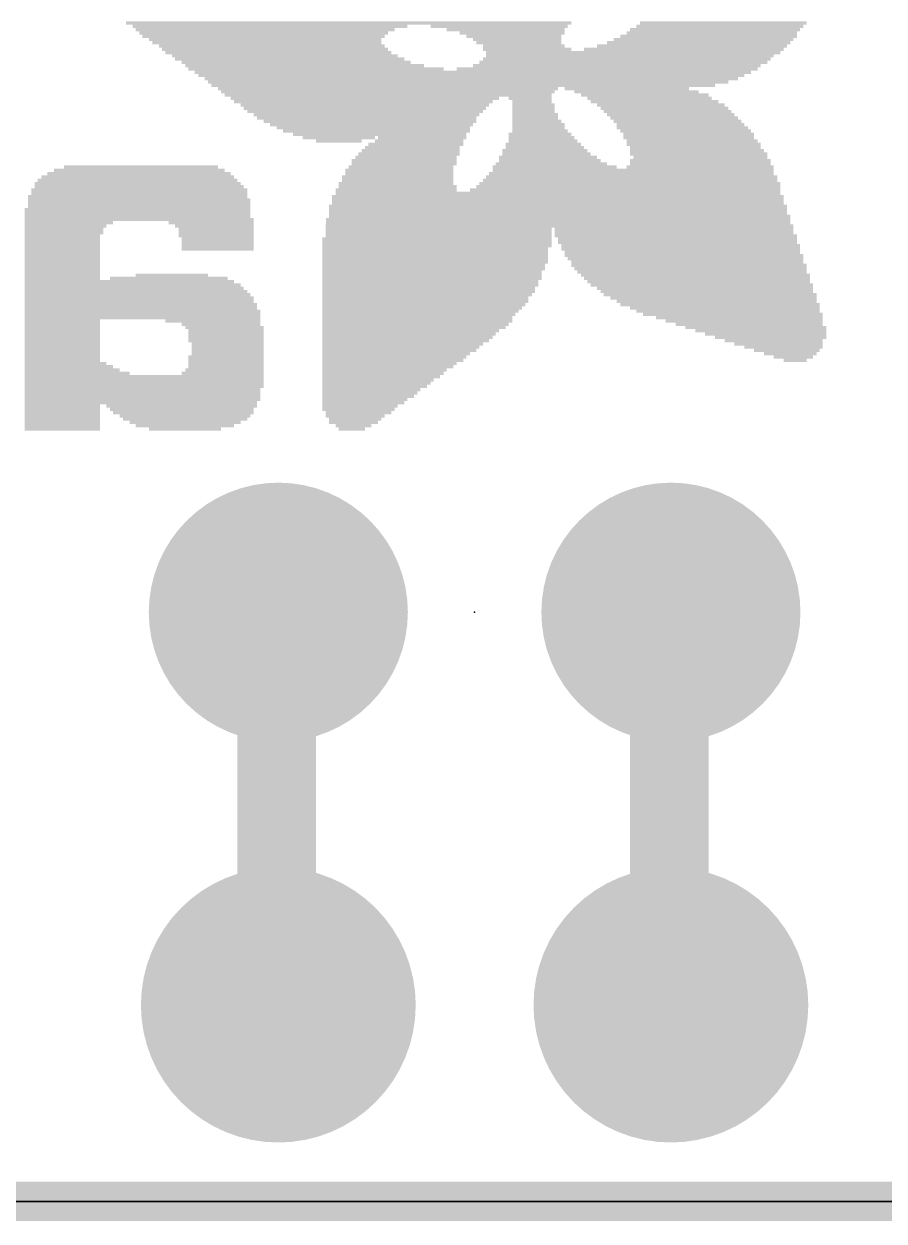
# Model space of a CAD drawing. Extents: x -0.1 to 50.9, y -0.1 to 23.
# Drawn here: x 22.48 to 28.05, y -0.13 to 7.61 of the extents above; entities that cross this region are included whole.
import ezdxf

# ---------------------------------------------------------------- set-up
doc = ezdxf.new("R2010")
doc.units = 0
for name, color, linetype in [('1', 12, 'CONTINUOUS'), ('16', 5, 'CONTINUOUS'), ('17', 110, 'CONTINUOUS'), ('20', 53, 'CONTINUOUS'), ('200', 40, 'CONTINUOUS'), ('201', 6, 'CONTINUOUS'), ('23', 53, 'CONTINUOUS')]:
    doc.layers.add(name, color=color, linetype=linetype)

# ---------------------------------------------------------------- blocks, each defined once
blk = doc.blocks.new('ROUNDP')
at = {"const_width": 0.5}
blk.add_lwpolyline([(0, -0.25, 1), (0, 0.25, 1), (0, -0.25)], format="xyb", dxfattribs=at)
blk = doc.blocks.new('RECT')
blk.add_solid([(-0.5, -0.5), (0.5, -0.5), (-0.5, 0.5), (0.5, 0.5)])

msp = doc.modelspace()

# ---------------------------------------------------------------- linework, layer by layer
at = {"layer": '1', "const_width": 0.254}
msp.add_lwpolyline([(0, 0), (50.8, 0)], dxfattribs=at)
at = {"layer": '16', "const_width": 0.254}
for points in [[(24.13, 1.27), (24.13, 3.81)], [(26.67, 3.81), (26.67, 1.27)], [(0, 0), (50.8, 0)]]:
    msp.add_lwpolyline(points, dxfattribs=at)
at = {"layer": '16', "const_width": 0.127}
for points in [[(24.1935, 3.81, 1), (24.0665, 3.81)], [(26.7335, 3.81, 1), (26.6065, 3.81)], [(24.0665, 1.27, 1), (24.1935, 1.27)], [(26.6065, 1.27, 1), (26.7335, 1.27)]]:
    msp.add_lwpolyline(points, format="xyb", dxfattribs=at)
at = {"layer": '20'}
for p, q in [((48.26, 0), (2.54, 0)), ((2.54, 0), (48.26, 0))]:
    msp.add_line(p, q, dxfattribs=at)
at = {"layer": '23'}
msp.add_point((25.4, 3.81), dxfattribs=at)

# ---------------------------------------------------------------- block references
at = {"layer": '17', "xscale": 1.6764, "yscale": 1.6764, "rotation": 270}
for p in [(24.13, 3.81), (24.13, 3.81), (26.67, 3.81), (26.67, 3.81)]:
    msp.add_blockref('ROUNDP', p, dxfattribs=at)
at = {"layer": '17', "xscale": 1.778, "yscale": 1.778}
for p in [(24.13, 1.27), (24.13, 1.27), (26.67, 1.27), (26.67, 1.27)]:
    msp.add_blockref('ROUNDP', p, dxfattribs=at)
at = {"layer": '200'}
for p, xscale, yscale in [((24.1198, 4.0217), 0.254, 0.0211), ((24.1198, 4.0428), 0.1676, 0.0211), ((26.6598, 4.0217), 0.254, 0.0211), ((26.6598, 4.0428), 0.1676, 0.0211), ((24.1198, 3.9582), 0.4216, 0.0211), ((24.1198, 3.9793), 0.381, 0.0211), ((24.1198, 4.0005), 0.3404, 0.0213), ((26.6598, 3.9582), 0.4216, 0.0211), ((26.6598, 3.9793), 0.381, 0.0211), ((26.6598, 4.0005), 0.3404, 0.0213), ((24.1198, 3.8735), 0.508, 0.0213), ((24.1198, 3.9158), 0.4674, 0.0211), ((24.1198, 3.8947), 0.4674, 0.0211), ((24.1198, 3.937), 0.4216, 0.0213), ((26.6598, 3.8735), 0.508, 0.0213), ((26.6598, 3.9158), 0.4674, 0.0211), ((26.6598, 3.8947), 0.4674, 0.0211), ((26.6598, 3.937), 0.4216, 0.0213), ((24.1198, 3.8523), 0.508, 0.0211), ((24.1198, 3.8312), 0.508, 0.0211), ((24.1198, 3.81), 0.508, 0.0213), ((24.1198, 3.7888), 0.508, 0.0211), ((26.6598, 3.8523), 0.508, 0.0211), ((26.6598, 3.8312), 0.508, 0.0211), ((26.6598, 3.81), 0.508, 0.0213), ((26.6598, 3.7888), 0.508, 0.0211), ((24.1198, 3.7677), 0.508, 0.0211), ((24.1198, 3.7465), 0.508, 0.0213), ((24.1198, 3.7253), 0.508, 0.0211), ((26.6598, 3.7677), 0.508, 0.0211), ((26.6598, 3.7465), 0.508, 0.0213), ((26.6598, 3.7253), 0.508, 0.0211), ((24.1198, 3.7042), 0.508, 0.0211), ((24.1198, 3.683), 0.508, 0.0213), ((24.1198, 3.6618), 0.508, 0.0211), ((24.1198, 3.6407), 0.508, 0.0211), ((26.6598, 3.7042), 0.508, 0.0211), ((26.6598, 3.683), 0.508, 0.0213), ((26.6598, 3.6618), 0.508, 0.0211), ((26.6598, 3.6407), 0.508, 0.0211), ((24.1198, 3.6195), 0.508, 0.0213), ((24.1198, 3.5983), 0.508, 0.0211), ((24.1198, 3.5772), 0.508, 0.0211), ((24.1198, 3.556), 0.508, 0.0213), ((26.6598, 3.6195), 0.508, 0.0213), ((26.6598, 3.5983), 0.508, 0.0211), ((26.6598, 3.5772), 0.508, 0.0211), ((26.6598, 3.556), 0.508, 0.0213), ((24.1198, 3.5348), 0.508, 0.0211), ((24.1198, 3.5137), 0.508, 0.0211), ((24.1198, 3.4925), 0.508, 0.0213), ((26.6598, 3.5348), 0.508, 0.0211), ((26.6598, 3.5137), 0.508, 0.0211), ((26.6598, 3.4925), 0.508, 0.0213), ((24.1198, 3.4713), 0.508, 0.0211), ((24.1198, 3.4502), 0.508, 0.0211), ((24.1198, 3.429), 0.508, 0.0213), ((24.1198, 3.4078), 0.508, 0.0211), ((26.6598, 3.4713), 0.508, 0.0211), ((26.6598, 3.4502), 0.508, 0.0211), ((26.6598, 3.429), 0.508, 0.0213), ((26.6598, 3.4078), 0.508, 0.0211), ((24.1198, 3.3867), 0.508, 0.0211), ((24.1198, 3.3655), 0.508, 0.0213), ((24.1198, 3.3443), 0.508, 0.0211), ((24.1198, 3.3232), 0.508, 0.0211), ((26.6598, 3.3867), 0.508, 0.0211), ((26.6598, 3.3655), 0.508, 0.0213), ((26.6598, 3.3443), 0.508, 0.0211), ((26.6598, 3.3232), 0.508, 0.0211), ((24.1198, 3.302), 0.508, 0.0213), ((24.1198, 3.2808), 0.508, 0.0211), ((24.1198, 3.2597), 0.508, 0.0211), ((26.6598, 3.302), 0.508, 0.0213), ((26.6598, 3.2808), 0.508, 0.0211), ((26.6598, 3.2597), 0.508, 0.0211), ((24.1198, 3.2385), 0.508, 0.0213), ((24.1198, 3.2173), 0.508, 0.0211), ((24.1198, 3.1962), 0.508, 0.0211), ((24.1198, 3.175), 0.508, 0.0213), ((26.6598, 3.2385), 0.508, 0.0213), ((26.6598, 3.2173), 0.508, 0.0211), ((26.6598, 3.1962), 0.508, 0.0211), ((26.6598, 3.175), 0.508, 0.0213), ((24.1198, 3.1538), 0.508, 0.0211), ((24.1198, 3.1327), 0.508, 0.0211), ((24.1198, 3.1115), 0.508, 0.0213), ((24.1198, 3.0903), 0.508, 0.0211), ((26.6598, 3.1538), 0.508, 0.0211), ((26.6598, 3.1327), 0.508, 0.0211), ((26.6598, 3.1115), 0.508, 0.0213), ((26.6598, 3.0903), 0.508, 0.0211), ((24.1198, 3.0692), 0.508, 0.0211), ((24.1198, 3.048), 0.508, 0.0213), ((24.1198, 3.0268), 0.508, 0.0211), ((26.6598, 3.0692), 0.508, 0.0211), ((26.6598, 3.048), 0.508, 0.0213), ((26.6598, 3.0268), 0.508, 0.0211), ((24.1198, 3.0057), 0.508, 0.0211), ((24.1198, 2.9845), 0.508, 0.0213), ((24.1198, 2.9633), 0.508, 0.0211), ((24.1198, 2.9422), 0.508, 0.0211), ((26.6598, 3.0057), 0.508, 0.0211), ((26.6598, 2.9845), 0.508, 0.0213), ((26.6598, 2.9633), 0.508, 0.0211), ((26.6598, 2.9422), 0.508, 0.0211), ((24.1198, 2.921), 0.508, 0.0213), ((24.1198, 2.8998), 0.508, 0.0211), ((24.1198, 2.8787), 0.508, 0.0211), ((24.1198, 2.8575), 0.508, 0.0213), ((26.6598, 2.921), 0.508, 0.0213), ((26.6598, 2.8998), 0.508, 0.0211), ((26.6598, 2.8787), 0.508, 0.0211), ((26.6598, 2.8575), 0.508, 0.0213), ((24.1198, 2.8363), 0.508, 0.0211), ((24.1198, 2.8152), 0.508, 0.0211), ((24.1198, 2.794), 0.508, 0.0213), ((26.6598, 2.8363), 0.508, 0.0211), ((26.6598, 2.8152), 0.508, 0.0211), ((26.6598, 2.794), 0.508, 0.0213), ((24.1198, 2.7728), 0.508, 0.0211), ((24.1198, 2.7517), 0.508, 0.0211), ((24.1198, 2.7305), 0.508, 0.0213), ((24.1198, 2.7093), 0.508, 0.0211), ((26.6598, 2.7728), 0.508, 0.0211), ((26.6598, 2.7517), 0.508, 0.0211), ((26.6598, 2.7305), 0.508, 0.0213), ((26.6598, 2.7093), 0.508, 0.0211), ((24.1198, 2.6882), 0.508, 0.0211), ((24.1198, 2.667), 0.508, 0.0213), ((24.1198, 2.6458), 0.508, 0.0211), ((24.1198, 2.6247), 0.508, 0.0211), ((26.6598, 2.6882), 0.508, 0.0211), ((26.6598, 2.667), 0.508, 0.0213), ((26.6598, 2.6458), 0.508, 0.0211), ((26.6598, 2.6247), 0.508, 0.0211), ((24.1198, 2.6035), 0.508, 0.0213), ((24.1198, 2.5823), 0.508, 0.0211), ((24.1198, 2.5612), 0.508, 0.0211), ((26.6598, 2.6035), 0.508, 0.0213), ((26.6598, 2.5823), 0.508, 0.0211), ((26.6598, 2.5612), 0.508, 0.0211), ((24.1198, 2.54), 0.508, 0.0213), ((24.1198, 2.5188), 0.508, 0.0211), ((24.1198, 2.4977), 0.508, 0.0211), ((24.1198, 2.4765), 0.508, 0.0213), ((26.6598, 2.54), 0.508, 0.0213), ((26.6598, 2.5188), 0.508, 0.0211), ((26.6598, 2.4977), 0.508, 0.0211), ((26.6598, 2.4765), 0.508, 0.0213), ((24.1198, 2.4553), 0.508, 0.0211), ((24.1198, 2.4342), 0.508, 0.0211), ((24.1198, 2.413), 0.508, 0.0213), ((24.1198, 2.3918), 0.508, 0.0211), ((26.6598, 2.4553), 0.508, 0.0211), ((26.6598, 2.4342), 0.508, 0.0211), ((26.6598, 2.413), 0.508, 0.0213), ((26.6598, 2.3918), 0.508, 0.0211), ((24.1198, 2.3707), 0.508, 0.0211), ((24.1198, 2.3495), 0.508, 0.0213), ((24.1198, 2.3283), 0.508, 0.0211), ((26.6598, 2.3707), 0.508, 0.0211), ((26.6598, 2.3495), 0.508, 0.0213), ((26.6598, 2.3283), 0.508, 0.0211), ((24.1198, 2.3072), 0.508, 0.0211), ((24.1198, 2.286), 0.508, 0.0213), ((24.1198, 2.2648), 0.508, 0.0211), ((24.1198, 2.2437), 0.508, 0.0211), ((26.6598, 2.3072), 0.508, 0.0211), ((26.6598, 2.286), 0.508, 0.0213), ((26.6598, 2.2648), 0.508, 0.0211), ((26.6598, 2.2437), 0.508, 0.0211), ((24.1198, 2.2225), 0.508, 0.0213), ((24.1198, 2.2013), 0.508, 0.0211), ((24.1198, 2.1802), 0.508, 0.0211), ((24.1198, 2.159), 0.508, 0.0213), ((26.6598, 2.2225), 0.508, 0.0213), ((26.6598, 2.2013), 0.508, 0.0211), ((26.6598, 2.1802), 0.508, 0.0211), ((26.6598, 2.159), 0.508, 0.0213), ((24.1198, 2.1378), 0.508, 0.0211), ((24.1198, 2.1167), 0.508, 0.0211), ((24.1198, 2.0955), 0.508, 0.0213), ((26.6598, 2.1378), 0.508, 0.0211), ((26.6598, 2.1167), 0.508, 0.0211), ((26.6598, 2.0955), 0.508, 0.0213), ((24.1198, 2.0743), 0.508, 0.0211), ((24.1198, 2.0532), 0.508, 0.0211), ((24.1198, 2.032), 0.508, 0.0213), ((24.1198, 2.0108), 0.508, 0.0211), ((26.6598, 2.0743), 0.508, 0.0211), ((26.6598, 2.0532), 0.508, 0.0211), ((26.6598, 2.032), 0.508, 0.0213), ((26.6598, 2.0108), 0.508, 0.0211), ((24.1198, 1.9897), 0.508, 0.0211), ((24.1198, 1.9685), 0.508, 0.0213), ((24.1198, 1.9473), 0.508, 0.0211), ((24.1198, 1.9262), 0.508, 0.0211), ((26.6598, 1.9897), 0.508, 0.0211), ((26.6598, 1.9685), 0.508, 0.0213), ((26.6598, 1.9473), 0.508, 0.0211), ((26.6598, 1.9262), 0.508, 0.0211), ((24.1198, 1.905), 0.508, 0.0213), ((24.1198, 1.8838), 0.508, 0.0211), ((24.1198, 1.8627), 0.508, 0.0211), ((26.6598, 1.905), 0.508, 0.0213), ((26.6598, 1.8838), 0.508, 0.0211), ((26.6598, 1.8627), 0.508, 0.0211), ((24.1198, 1.8415), 0.508, 0.0213), ((24.1198, 1.8203), 0.508, 0.0211), ((24.1198, 1.7992), 0.508, 0.0211), ((24.1198, 1.778), 0.508, 0.0213), ((26.6598, 1.8415), 0.508, 0.0213), ((26.6598, 1.8203), 0.508, 0.0211), ((26.6598, 1.7992), 0.508, 0.0211), ((26.6598, 1.778), 0.508, 0.0213), ((24.1198, 1.7568), 0.508, 0.0211), ((24.1198, 1.7357), 0.508, 0.0211), ((24.1198, 1.7145), 0.508, 0.0213), ((24.1198, 1.6933), 0.508, 0.0211), ((26.6598, 1.7568), 0.508, 0.0211), ((26.6598, 1.7357), 0.508, 0.0211), ((26.6598, 1.7145), 0.508, 0.0213), ((26.6598, 1.6933), 0.508, 0.0211), ((24.1198, 1.6722), 0.508, 0.0211), ((24.1198, 1.651), 0.508, 0.0213), ((24.1198, 1.6298), 0.508, 0.0211), ((26.6598, 1.6722), 0.508, 0.0211), ((26.6598, 1.651), 0.508, 0.0213), ((26.6598, 1.6298), 0.508, 0.0211), ((24.1198, 1.6087), 0.508, 0.0211), ((24.1198, 1.5875), 0.508, 0.0213), ((24.1198, 1.5663), 0.508, 0.0211), ((24.1198, 1.5452), 0.508, 0.0211), ((26.6598, 1.6087), 0.508, 0.0211), ((26.6598, 1.5875), 0.508, 0.0213), ((26.6598, 1.5663), 0.508, 0.0211), ((26.6598, 1.5452), 0.508, 0.0211), ((24.1198, 1.524), 0.508, 0.0213), ((24.1198, 1.5028), 0.508, 0.0211), ((24.1198, 1.4817), 0.508, 0.0211), ((24.1198, 1.4605), 0.508, 0.0213), ((26.6598, 1.524), 0.508, 0.0213), ((26.6598, 1.5028), 0.508, 0.0211), ((26.6598, 1.4817), 0.508, 0.0211), ((26.6598, 1.4605), 0.508, 0.0213), ((24.1198, 1.4393), 0.508, 0.0211), ((24.1198, 1.4182), 0.508, 0.0211), ((24.1198, 1.397), 0.508, 0.0213), ((26.6598, 1.4393), 0.508, 0.0211), ((26.6598, 1.4182), 0.508, 0.0211), ((26.6598, 1.397), 0.508, 0.0213), ((24.1198, 1.3758), 0.508, 0.0211), ((24.1198, 1.3547), 0.508, 0.0211), ((24.1198, 1.3335), 0.508, 0.0213), ((24.1198, 1.3123), 0.508, 0.0211), ((26.6598, 1.3758), 0.508, 0.0211), ((26.6598, 1.3547), 0.508, 0.0211), ((26.6598, 1.3335), 0.508, 0.0213), ((26.6598, 1.3123), 0.508, 0.0211), ((24.1198, 1.2912), 0.508, 0.0211), ((24.1198, 1.27), 0.508, 0.0213), ((24.1198, 1.2488), 0.508, 0.0211), ((26.6598, 1.2912), 0.508, 0.0211), ((26.6598, 1.27), 0.508, 0.0213), ((26.6598, 1.2488), 0.508, 0.0211), ((24.1198, 1.2277), 0.508, 0.0211), ((24.1198, 1.2065), 0.508, 0.0213), ((24.1198, 1.1853), 0.508, 0.0211), ((24.1198, 1.1642), 0.4674, 0.0211), ((26.6598, 1.2277), 0.508, 0.0211), ((26.6598, 1.2065), 0.508, 0.0213), ((26.6598, 1.1853), 0.508, 0.0211), ((26.6598, 1.1642), 0.4674, 0.0211), ((24.1198, 1.143), 0.4674, 0.0213), ((24.1198, 1.1218), 0.4216, 0.0211), ((24.1198, 1.1007), 0.4216, 0.0211), ((24.1198, 1.0795), 0.381, 0.0213), ((26.6598, 1.143), 0.4674, 0.0213), ((26.6598, 1.1218), 0.4216, 0.0211), ((26.6598, 1.1007), 0.4216, 0.0211), ((26.6598, 1.0795), 0.381, 0.0213), ((24.1198, 1.0583), 0.3404, 0.0211), ((24.1198, 1.0372), 0.254, 0.0211), ((24.1198, 1.016), 0.1676, 0.0213), ((26.6598, 1.0583), 0.3404, 0.0211), ((26.6598, 1.0372), 0.254, 0.0211), ((26.6598, 1.016), 0.1676, 0.0213)]:
    msp.add_blockref('RECT', p, dxfattribs=dict(at, xscale=xscale, yscale=yscale))
at = {"layer": '201', "rotation": 180}
for p, xscale, yscale in [((24.5847, 7.62), 2.8804, 0.0213), ((24.0767, 7.5988), 1.778, 0.0211), ((24.0449, 7.5777), 1.6739, 0.0211), ((25.5587, 7.5988), 0.8865, 0.0211), ((25.6007, 7.5777), 0.762, 0.0211), ((26.9558, 7.5777), 1.0998, 0.0211), ((26.9862, 7.5988), 1.0795, 0.0211), ((27.0091, 7.62), 1.0795, 0.0213), ((24.0348, 7.5565), 1.6078, 0.0213), ((24.0348, 7.5353), 1.5672, 0.0211), ((24.0449, 7.5142), 1.5011, 0.0211), ((25.6426, 7.5565), 0.6782, 0.0213), ((25.654, 7.5353), 0.6147, 0.0211), ((25.6756, 7.5142), 0.5715, 0.0211), ((26.8808, 7.5142), 1.1633, 0.0211), ((26.9138, 7.5353), 1.143, 0.0211), ((26.9342, 7.5565), 1.1024, 0.0213), ((24.0551, 7.493), 1.4808, 0.0213), ((24.0881, 7.4718), 1.4605, 0.0211), ((24.1084, 7.4507), 1.4605, 0.0211), ((24.13, 7.4295), 1.463, 0.0213), ((25.6858, 7.493), 0.5512, 0.0213), ((25.7175, 7.4718), 0.5283, 0.0211), ((25.7391, 7.4507), 0.5715, 0.0211), ((26.4262, 7.4295), 1.905, 0.0213), ((26.7538, 7.4507), 1.2903, 0.0211), ((26.8072, 7.4718), 1.2294, 0.0211), ((26.8491, 7.493), 1.1862, 0.0213), ((24.1719, 7.4083), 1.4605, 0.0211), ((24.2037, 7.3872), 1.4834, 0.0211), ((24.2456, 7.366), 1.4808, 0.0213), ((24.3002, 7.3448), 1.5443, 0.0211), ((26.3208, 7.3448), 1.8618, 0.0211), ((26.3627, 7.366), 1.8644, 0.0213), ((26.3843, 7.3872), 1.8618, 0.0211), ((26.4046, 7.4083), 1.8618, 0.0211), ((24.3738, 7.3237), 1.651, 0.0211), ((25.3886, 7.3025), 3.5992, 0.0213), ((25.3784, 7.2813), 3.5331, 0.0211), ((26.2573, 7.3237), 1.9482, 0.0211), ((25.3784, 7.2602), 3.4519, 0.0211), ((25.3581, 7.239), 3.3655, 0.0213), ((25.3251, 7.2178), 3.2588, 0.0211), ((24.8387, 7.1967), 2.1996, 0.0211), ((26.3843, 7.1967), 0.8052, 0.0211), ((24.8387, 7.1755), 2.159, 0.0213), ((24.8399, 7.1543), 2.1158, 0.0211), ((24.6901, 7.1332), 1.7348, 0.0211), ((24.6799, 7.112), 1.6739, 0.0213), ((25.7594, 7.1332), 0.2769, 0.0211), ((25.7708, 7.112), 0.254, 0.0213), ((26.4478, 7.1755), 0.8052, 0.0213), ((26.5011, 7.1543), 0.8255, 0.0211), ((26.5316, 7.1332), 0.8052, 0.0211), ((26.5646, 7.112), 0.8255, 0.0213), ((24.6901, 7.0908), 1.6078, 0.0211), ((24.6901, 7.0697), 1.5672, 0.0211), ((24.6913, 7.0485), 1.524, 0.0213), ((25.781, 7.0908), 0.2743, 0.0211), ((25.781, 7.0697), 0.2743, 0.0211), ((25.781, 7.0485), 0.2743, 0.0213), ((26.6052, 7.0908), 0.8255, 0.0211), ((26.6281, 7.0697), 0.8255, 0.0211), ((26.6484, 7.0485), 0.8255, 0.0213), ((24.7002, 7.0273), 1.4605, 0.0211), ((24.7015, 7.0062), 1.4173, 0.0211), ((24.7231, 6.985), 1.3741, 0.0213), ((24.7333, 6.9638), 1.3132, 0.0211), ((25.7912, 7.0273), 0.2946, 0.0211), ((25.7912, 7.0062), 0.2946, 0.0211), ((25.8026, 6.985), 0.3175, 0.0213), ((25.8128, 6.9638), 0.3378, 0.0211), ((26.6687, 7.0273), 0.8255, 0.0211), ((26.6916, 7.0062), 0.8255, 0.0211), ((26.7119, 6.985), 0.8255, 0.0213), ((26.7322, 6.9638), 0.8255, 0.0211), ((24.7447, 6.9427), 1.2497, 0.0211), ((24.765, 6.9215), 1.209, 0.0213), ((24.7853, 6.9003), 1.1227, 0.0211), ((25.8229, 6.9003), 0.4039, 0.0211), ((25.8128, 6.9427), 0.3378, 0.0211), ((25.8229, 6.9215), 0.3581, 0.0213), ((26.7437, 6.9427), 0.8484, 0.0211), ((26.7653, 6.9215), 0.8458, 0.0213), ((26.7856, 6.9003), 0.8458, 0.0211), ((24.5212, 6.8792), 0.4674, 0.0211), ((24.5212, 6.858), 0.2946, 0.0213), ((24.9974, 6.8157), 0.6121, 0.0211), ((25.019, 6.8368), 0.6147, 0.0211), ((25.0406, 6.858), 0.5715, 0.0213), ((25.0609, 6.8792), 0.5715, 0.0211), ((25.8445, 6.8368), 0.4877, 0.0211), ((25.8547, 6.8157), 0.508, 0.0211), ((25.8331, 6.8792), 0.4242, 0.0211), ((25.8432, 6.858), 0.4445, 0.0213), ((26.7856, 6.8792), 0.8458, 0.0211), ((26.8072, 6.858), 0.8484, 0.0213), ((26.8173, 6.8368), 0.8687, 0.0211), ((26.8288, 6.8157), 0.8458, 0.0211), ((24.9441, 6.731), 0.6782, 0.0213), ((24.9555, 6.7522), 0.6553, 0.0211), ((24.9758, 6.7733), 0.6553, 0.0211), ((24.986, 6.7945), 0.635, 0.0213), ((25.8864, 6.731), 0.6579, 0.0213), ((25.875, 6.7522), 0.635, 0.0211), ((25.8661, 6.7733), 0.5715, 0.0211), ((25.8547, 6.7945), 0.5486, 0.0213), ((26.8389, 6.7945), 0.8661, 0.0213), ((26.8503, 6.7733), 0.889, 0.0211), ((26.8605, 6.731), 0.9093, 0.0213), ((26.8605, 6.7522), 0.8687, 0.0211), ((23.2308, 6.6675), 1.1024, 0.0213), ((23.241, 6.6887), 0.9957, 0.0211), ((24.9136, 6.6675), 0.6985, 0.0213), ((24.9238, 6.6887), 0.6782, 0.0211), ((24.9441, 6.7098), 0.6782, 0.0211), ((25.9182, 6.6887), 0.8026, 0.0211), ((26.4262, 6.6675), 1.8186, 0.0213), ((25.8966, 6.7098), 0.7188, 0.0211), ((26.8592, 6.6887), 0.9525, 0.0211), ((26.8605, 6.7098), 0.9093, 0.0211), ((23.2194, 6.5828), 1.3335, 0.0211), ((23.2194, 6.604), 1.2929, 0.0213), ((23.2194, 6.6252), 1.2471, 0.0211), ((23.2296, 6.6463), 1.1862, 0.0211), ((24.892, 6.5828), 0.7417, 0.0211), ((24.9022, 6.6252), 0.7214, 0.0211), ((24.9022, 6.604), 0.7214, 0.0213), ((24.9136, 6.6463), 0.6985, 0.0211), ((26.4046, 6.5828), 1.9482, 0.0211), ((26.4058, 6.604), 1.905, 0.0213), ((26.416, 6.6252), 1.8847, 0.0211), ((26.4147, 6.6463), 1.8415, 0.0211), ((23.2194, 6.4982), 1.4199, 0.0211), ((23.2308, 6.5405), 1.397, 0.0213), ((23.2308, 6.5193), 1.397, 0.0211), ((23.2296, 6.5617), 1.3538, 0.0211), ((25.9385, 6.4982), 2.921, 0.0211), ((24.892, 6.5405), 0.7823, 0.0213), ((25.9398, 6.5193), 2.8778, 0.0211), ((24.9022, 6.5617), 0.762, 0.0211), ((26.3741, 6.5405), 2.0091, 0.0213), ((26.3944, 6.5617), 1.9685, 0.0211), ((23.2296, 6.477), 1.4402, 0.0213), ((23.2296, 6.4558), 1.4402, 0.0211), ((23.2296, 6.4347), 1.4402, 0.0211), ((25.9398, 6.4347), 2.9642, 0.0211), ((25.9385, 6.477), 2.921, 0.0213), ((25.9385, 6.4558), 2.921, 0.0211), ((23.2194, 6.4135), 1.4605, 0.0213), ((23.2194, 6.3923), 1.4605, 0.0211), ((23.2194, 6.3712), 1.4605, 0.0211), ((23.2296, 6.35), 1.4808, 0.0213), ((25.9398, 6.35), 3.0048, 0.0213), ((25.9398, 6.4135), 2.9642, 0.0213), ((25.9398, 6.3923), 2.9642, 0.0211), ((25.9499, 6.3712), 2.9845, 0.0211), ((22.7749, 6.3288), 0.5715, 0.0211), ((22.7533, 6.3077), 0.5283, 0.0211), ((22.7432, 6.2865), 0.508, 0.0213), ((22.7432, 6.2653), 0.508, 0.0211), ((23.6957, 6.3288), 0.5486, 0.0211), ((23.716, 6.3077), 0.508, 0.0211), ((23.7274, 6.2865), 0.4851, 0.0213), ((23.7274, 6.2653), 0.4851, 0.0211), ((25.9499, 6.3077), 3.0251, 0.0211), ((25.1676, 6.2865), 1.4605, 0.0213), ((25.1676, 6.2653), 1.4605, 0.0211), ((25.9398, 6.3288), 3.0048, 0.0211), ((26.6903, 6.2865), 1.5443, 0.0213), ((26.6903, 6.2653), 1.5443, 0.0211), ((22.733, 6.2442), 0.4877, 0.0211), ((22.733, 6.223), 0.4877, 0.0213), ((22.733, 6.2018), 0.4877, 0.0211), ((23.7274, 6.2442), 0.4851, 0.0211), ((23.7376, 6.223), 0.4648, 0.0213), ((23.7376, 6.2018), 0.4648, 0.0211), ((25.1562, 6.223), 1.4834, 0.0213), ((25.1562, 6.2018), 1.4834, 0.0211), ((25.1676, 6.2442), 1.4605, 0.0211), ((26.7018, 6.2442), 1.5672, 0.0211), ((26.7119, 6.223), 1.5469, 0.0213), ((26.7119, 6.2018), 1.5469, 0.0211), ((22.733, 6.1807), 0.4877, 0.0211), ((22.733, 6.1595), 0.4877, 0.0213), ((22.733, 6.1383), 0.4877, 0.0211), ((22.733, 6.1172), 0.4877, 0.0211), ((23.7376, 6.1807), 0.4648, 0.0211), ((23.7376, 6.1595), 0.4648, 0.0213), ((25.1447, 6.1595), 1.4605, 0.0213), ((25.1447, 6.1383), 1.4605, 0.0211), ((25.1447, 6.1172), 1.4605, 0.0211), ((25.1562, 6.1807), 1.4834, 0.0211), ((26.7335, 6.1807), 1.5443, 0.0211), ((26.7335, 6.1595), 1.5443, 0.0213), ((26.7538, 6.1172), 1.5443, 0.0211), ((26.7437, 6.1383), 1.524, 0.0211), ((22.733, 6.096), 0.4877, 0.0213), ((22.733, 6.0748), 0.4877, 0.0211), ((22.733, 6.0537), 0.4877, 0.0211), ((22.733, 6.0325), 0.4877, 0.0213), ((25.1447, 6.096), 1.4605, 0.0213), ((25.1447, 6.0748), 1.4605, 0.0211), ((25.1346, 6.0537), 1.4402, 0.0211), ((25.1346, 6.0325), 1.4402, 0.0213), ((26.764, 6.096), 1.524, 0.0213), ((26.7868, 6.0537), 1.524, 0.0211), ((26.7754, 6.0748), 1.5011, 0.0211), ((26.797, 6.0325), 1.5037, 0.0213), ((22.733, 6.0113), 0.4877, 0.0211), ((22.733, 5.9902), 0.4877, 0.0211), ((22.733, 5.969), 0.4877, 0.0213), ((23.4213, 5.969), 0.762, 0.0213), ((23.4417, 5.9902), 0.4674, 0.0211), ((25.1244, 6.0113), 1.4199, 0.0211), ((25.1244, 5.9902), 1.4199, 0.0211), ((25.1244, 5.969), 1.4199, 0.0213), ((26.8072, 6.0113), 1.4834, 0.0211), ((26.8288, 5.9902), 1.4808, 0.0211), ((26.8389, 5.969), 1.4605, 0.0213), ((23.1661, 5.9478), 1.3538, 0.0211), ((23.1877, 5.9267), 1.397, 0.0211), ((23.1978, 5.9055), 1.4173, 0.0213), ((23.2093, 5.8843), 1.4402, 0.0211), ((25.1028, 5.9055), 1.3767, 0.0213), ((25.1028, 5.8843), 1.3767, 0.0211), ((25.113, 5.9478), 1.397, 0.0211), ((25.113, 5.9267), 1.397, 0.0211), ((26.8491, 5.9478), 1.4402, 0.0211), ((26.8707, 5.9267), 1.4376, 0.0211), ((26.891, 5.9055), 1.397, 0.0213), ((26.9024, 5.8843), 1.3741, 0.0211), ((23.2194, 5.8632), 1.4605, 0.0211), ((23.241, 5.7997), 1.5037, 0.0211), ((23.2296, 5.842), 1.4808, 0.0213), ((23.2296, 5.8208), 1.4808, 0.0211), ((25.0812, 5.842), 1.3335, 0.0213), ((25.0812, 5.8208), 1.3335, 0.0211), ((25.0927, 5.8632), 1.3564, 0.0211), ((25.0711, 5.7997), 1.3132, 0.0211), ((26.924, 5.8632), 1.3767, 0.0211), ((26.9456, 5.842), 1.3335, 0.0213), ((26.9659, 5.8208), 1.2929, 0.0211), ((26.9875, 5.7997), 1.2903, 0.0211), ((23.241, 5.7785), 1.5037, 0.0213), ((23.2512, 5.7573), 1.524, 0.0211), ((23.2512, 5.7362), 1.524, 0.0211), ((25.0609, 5.7785), 1.2929, 0.0213), ((25.0495, 5.7573), 1.27, 0.0211), ((25.0393, 5.7362), 1.2497, 0.0211), ((27.0192, 5.7785), 1.2268, 0.0213), ((27.0396, 5.7573), 1.1862, 0.0211), ((27.0713, 5.7362), 1.1633, 0.0211), ((23.2512, 5.715), 1.524, 0.0213), ((22.733, 5.6938), 0.4877, 0.0211), ((22.733, 5.6727), 0.4877, 0.0211), ((22.733, 5.6515), 0.4877, 0.0213), ((23.7058, 5.6938), 0.6147, 0.0211), ((23.7592, 5.6727), 0.508, 0.0211), ((23.782, 5.6515), 0.508, 0.0213), ((25.0292, 5.715), 1.2294, 0.0213), ((25.0292, 5.6938), 1.2294, 0.0211), ((25.0177, 5.6727), 1.2065, 0.0211), ((25.0076, 5.6515), 1.1862, 0.0213), ((27.1132, 5.715), 1.0795, 0.0213), ((27.145, 5.6938), 1.016, 0.0211), ((27.1767, 5.6727), 0.9525, 0.0211), ((27.2199, 5.6515), 0.9119, 0.0213), ((22.733, 5.6303), 0.4877, 0.0211), ((22.733, 5.6092), 0.4877, 0.0211), ((22.733, 5.588), 0.4877, 0.0213), ((22.733, 5.5668), 0.4877, 0.0211), ((23.7922, 5.6303), 0.4877, 0.0211), ((23.7922, 5.6092), 0.4877, 0.0211), ((23.7922, 5.588), 0.4877, 0.0213), ((23.7922, 5.5668), 0.4877, 0.0211), ((24.9758, 5.6092), 1.1227, 0.0211), ((24.9542, 5.5668), 1.0795, 0.0211), ((24.986, 5.6303), 1.143, 0.0211), ((24.9657, 5.588), 1.1024, 0.0213), ((27.2517, 5.6303), 0.8484, 0.0211), ((27.2834, 5.6092), 0.7849, 0.0211), ((27.3152, 5.588), 0.7214, 0.0213), ((27.3355, 5.5668), 0.635, 0.0211), ((22.733, 5.5457), 0.4877, 0.0211), ((22.733, 5.5245), 0.4877, 0.0213), ((22.733, 5.5033), 0.4877, 0.0211), ((23.8023, 5.5457), 0.4674, 0.0211), ((23.8023, 5.5245), 0.4674, 0.0213), ((23.8023, 5.5033), 0.4674, 0.0211), ((24.9123, 5.5033), 0.9957, 0.0211), ((24.9339, 5.5457), 1.0389, 0.0211), ((24.9225, 5.5245), 1.016, 0.0213), ((27.3672, 5.5457), 0.5715, 0.0211), ((27.399, 5.5245), 0.508, 0.0213), ((27.4206, 5.5033), 0.4242, 0.0211), ((22.7533, 5.4187), 0.5283, 0.0211), ((22.733, 5.4822), 0.4877, 0.0211), ((22.733, 5.461), 0.4877, 0.0213), ((22.733, 5.4398), 0.4877, 0.0211), ((23.7922, 5.461), 0.4877, 0.0213), ((23.7922, 5.4398), 0.4877, 0.0211), ((23.7922, 5.4187), 0.4877, 0.0211), ((23.8023, 5.4822), 0.4674, 0.0211), ((24.8704, 5.4398), 0.9119, 0.0211), ((24.892, 5.4822), 0.955, 0.0211), ((24.8806, 5.461), 0.9322, 0.0213), ((24.8488, 5.4187), 0.8687, 0.0211), ((27.4422, 5.4822), 0.3404, 0.0211), ((27.4625, 5.461), 0.254, 0.0213), ((27.4739, 5.4398), 0.1499, 0.0211), ((22.7749, 5.3975), 0.5715, 0.0213), ((23.2626, 5.334), 1.5469, 0.0213), ((22.7965, 5.3763), 0.6147, 0.0211), ((22.8283, 5.3552), 0.6782, 0.0211), ((23.7706, 5.3552), 0.5309, 0.0211), ((23.782, 5.3763), 0.508, 0.0211), ((23.7922, 5.3975), 0.4877, 0.0213), ((24.8069, 5.3552), 0.7849, 0.0211), ((24.8387, 5.3975), 0.8484, 0.0213), ((24.8171, 5.3763), 0.8052, 0.0211), ((24.7955, 5.334), 0.762, 0.0213), ((23.2626, 5.3128), 1.5469, 0.0211), ((23.2626, 5.2917), 1.5469, 0.0211), ((23.2626, 5.2705), 1.5469, 0.0213), ((24.7752, 5.3128), 0.7214, 0.0211), ((24.765, 5.2917), 0.701, 0.0211), ((24.7536, 5.2705), 0.6782, 0.0213), ((23.2512, 5.2493), 1.524, 0.0211), ((23.2512, 5.2282), 1.524, 0.0211), ((23.2512, 5.207), 1.524, 0.0213), ((23.2512, 5.1858), 1.524, 0.0211), ((24.732, 5.2493), 0.635, 0.0211), ((24.7218, 5.2282), 0.6147, 0.0211), ((24.7117, 5.207), 0.5944, 0.0213), ((24.6901, 5.1858), 0.5512, 0.0211), ((23.241, 5.1647), 1.5037, 0.0211), ((22.733, 5.1435), 0.4877, 0.0213), ((22.733, 5.1223), 0.4877, 0.0211), ((22.733, 5.1012), 0.4877, 0.0211), ((23.5052, 5.1435), 0.9754, 0.0213), ((23.5052, 5.1223), 0.9296, 0.0211), ((23.5153, 5.1012), 0.9093, 0.0211), ((24.6799, 5.1647), 0.5309, 0.0211), ((24.6583, 5.1435), 0.4877, 0.0213), ((24.6482, 5.1223), 0.4674, 0.0211), ((24.6494, 5.1012), 0.4242, 0.0211), ((22.733, 5.08), 0.4877, 0.0213), ((22.733, 5.0588), 0.4877, 0.0211), ((22.733, 5.0377), 0.4877, 0.0211), ((23.5267, 5.08), 0.8458, 0.0213), ((23.5267, 5.0588), 0.8052, 0.0211), ((23.5267, 5.0377), 0.7188, 0.0211), ((24.6278, 5.08), 0.381, 0.0213), ((24.6164, 5.0377), 0.3175, 0.0211), ((24.6266, 5.0588), 0.3378, 0.0211), ((22.733, 5.0165), 0.4877, 0.0213), ((22.733, 4.9953), 0.4877, 0.0211), ((23.5255, 5.0165), 0.635, 0.0213), ((23.5267, 4.9953), 0.4648, 0.0211), ((24.6164, 5.0165), 0.2311, 0.0213), ((24.6063, 4.9953), 0.1702, 0.0211)]:
    msp.add_blockref('RECT', p, dxfattribs=dict(at, xscale=xscale, yscale=yscale))

doc.saveas('drawing.dxf')
